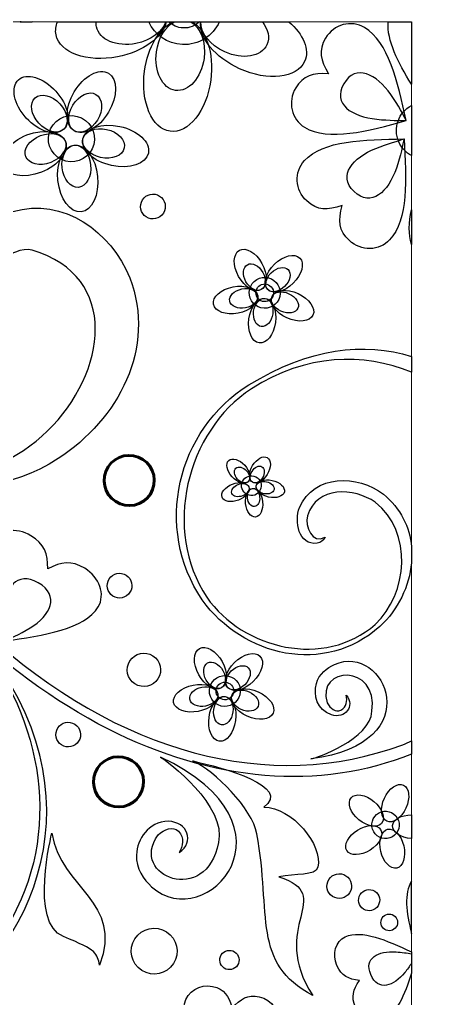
# Model space of a CAD drawing. Header units: millimetres. Extents: x -96 to 58, y -5 to 152.
# Drawn here: x 36.8 to 58.3, y 98.7 to 149.6 of the extents above; entities that cross this region are included whole.
import ezdxf

# ---------------------------------------------------------------- set-up
doc = ezdxf.new("R2010")
doc.units = ezdxf.units.MM
doc.header["$MEASUREMENT"] = 0
doc.layers.add('Capa 1', color=7, linetype='Continuous')

msp = doc.modelspace()

# ---------------------------------------------------------------- linework, layer by layer
at = {"layer": 'Capa 1', "color": 250, "lineweight": 9}
msp.add_open_spline([(-95.1806, 149.5), (-95.1806, 149.5), (57.2195, 149.5), (57.2195, 149.5), (57.2195, 149.5), (57.2195, 149.5), (57.2195, -2.9001), (57.2195, -2.9001), (57.2195, -2.9001), (57.2195, -2.9001), (-95.1806, -2.9001), (-95.1806, -2.9001), (-95.1806, -2.9001), (-95.1806, -2.9001), (-95.1806, 149.5), (-95.1806, 149.5)], degree=3, knots=[0, 0, 0, 0, 0.2, 0.2, 0.2, 0.2, 0.4, 0.4, 0.4, 0.4, 0.6, 0.6, 0.6, 0.6, 1, 1, 1, 1], dxfattribs=at)
at = {"layer": 'Capa 1'}
for points, knots in [([(17.6949, 149.5), (19.3867, 141.1492), (22.6629, 133.359), (25.9231, 128.0589), (25.9231, 128.0589), (35.0561, 113.2103), (47.6647, 107.5703), (57.2195, 111.4163), (57.2195, 111.4163), (57.2195, 111.4163), (57.2195, 112.1034), (57.2195, 112.1034), (57.2195, 112.1034), (57.0717, 112.0312), (56.9225, 111.9615), (56.772, 111.8945), (56.772, 111.8945), (42.8555, 106.7941), (25.4992, 120.1038), (18.2541, 149.447), (18.2541, 149.447), (18.2541, 149.447), (18.2304, 149.5), (18.2304, 149.5), (18.2304, 149.5), (18.2304, 149.5), (17.6949, 149.5), (17.6949, 149.5)], [0, 0, 0, 0, 0.125, 0.125, 0.125, 0.125, 0.25, 0.25, 0.25, 0.25, 0.375, 0.375, 0.375, 0.375, 0.5, 0.5, 0.5, 0.5, 0.625, 0.625, 0.625, 0.625, 0.75, 0.75, 0.75, 0.75, 1, 1, 1, 1]), ([(36.8483, 149.5), (36.9161, 149.4875), (36.9867, 149.4788), (37.0593, 149.4745), (37.0593, 149.4745), (37.2037, 149.466), (37.3422, 149.4756), (37.4688, 149.5), (37.4688, 149.5), (37.4688, 149.5), (36.8483, 149.5), (36.8483, 149.5)], [0, 0, 0, 0, 0.25, 0.25, 0.25, 0.25, 0.5, 0.5, 0.5, 0.5, 1, 1, 1, 1]), ([(38.7167, 148.8261), (38.899, 147.8844), (40.3337, 147.3698), (41.9198, 147.6773), (41.9198, 147.6773), (43.2605, 147.9373), (44.2812, 148.7011), (44.455, 149.5), (44.455, 149.5), (44.455, 149.5), (38.799, 149.5), (38.799, 149.5), (38.799, 149.5), (38.7047, 149.2783), (38.6733, 149.0502), (38.7167, 148.8261)], [0, 0, 0, 0, 0.2, 0.2, 0.2, 0.2, 0.4, 0.4, 0.4, 0.4, 0.6, 0.6, 0.6, 0.6, 1, 1, 1, 1]), ([(40.823, 149.2448), (40.9542, 148.567), (41.874, 148.1749), (42.8771, 148.3694), (42.8771, 148.3694), (43.6581, 148.521), (44.259, 148.983), (44.4252, 149.5), (44.4252, 149.5), (44.4252, 149.5), (40.812, 149.5), (40.812, 149.5), (40.812, 149.5), (40.8032, 149.4152), (40.8065, 149.3298), (40.823, 149.2448)], [0, 0, 0, 0, 0.2, 0.2, 0.2, 0.2, 0.4, 0.4, 0.4, 0.4, 0.6, 0.6, 0.6, 0.6, 1, 1, 1, 1]), ([(44.6572, 143.8031), (45.6081, 143.6747), (46.5539, 144.8691), (46.7703, 146.4705), (46.7703, 146.4705), (46.9601, 147.8752), (46.5249, 149.1269), (45.7736, 149.5), (45.7736, 149.5), (45.7736, 149.5), (44.8096, 149.5), (44.8096, 149.5), (44.8096, 149.5), (44.1019, 149.1751), (43.4945, 148.1779), (43.3264, 146.9356), (43.3264, 146.9356), (43.1102, 145.3344), (43.7059, 143.9315), (44.6572, 143.8031)], [0, 0, 0, 0, 0.1666667, 0.1666667, 0.1666667, 0.1666667, 0.3333333, 0.3333333, 0.3333333, 0.3333333, 0.5, 0.5, 0.5, 0.5, 0.6666667, 0.6666667, 0.6666667, 0.6666667, 1, 1, 1, 1]), ([(45.2916, 148.3156), (46.1394, 148.2777), (46.888, 148.7705), (47.2162, 149.5), (47.2162, 149.5), (47.2162, 149.5), (43.5465, 149.5), (43.5465, 149.5), (43.5465, 149.5), (43.8482, 148.83), (44.5072, 148.3503), (45.2916, 148.3156)], [0, 0, 0, 0, 0.25, 0.25, 0.25, 0.25, 0.5, 0.5, 0.5, 0.5, 1, 1, 1, 1]), ([(44.9339, 145.9329), (45.6186, 145.8405), (46.2843, 146.5864), (46.4205, 147.5989), (46.4205, 147.5989), (46.536, 148.4531), (46.2382, 149.2244), (45.7313, 149.5), (45.7313, 149.5), (45.7313, 149.5), (44.8847, 149.5), (44.8847, 149.5), (44.8847, 149.5), (44.4217, 149.2659), (44.0418, 148.6703), (43.9423, 147.9336), (43.9423, 147.9336), (43.8059, 146.9211), (44.2497, 146.0251), (44.9339, 145.9329)], [0, 0, 0, 0, 0.1666667, 0.1666667, 0.1666667, 0.1666667, 0.3333333, 0.3333333, 0.3333333, 0.3333333, 0.5, 0.5, 0.5, 0.5, 0.6666667, 0.6666667, 0.6666667, 0.6666667, 1, 1, 1, 1]), ([(45.3302, 149.1788), (45.6581, 149.1641), (45.96, 149.2886), (46.1787, 149.5), (46.1787, 149.5), (46.1787, 149.5), (44.5838, 149.5), (44.5838, 149.5), (44.5838, 149.5), (44.778, 149.3122), (45.039, 149.1917), (45.3302, 149.1788)], [0, 0, 0, 0, 0.25, 0.25, 0.25, 0.25, 0.5, 0.5, 0.5, 0.5, 1, 1, 1, 1]), ([(51.6569, 147.4305), (51.9356, 148.0455), (51.5861, 148.8466), (50.8418, 149.5), (50.8418, 149.5), (50.8418, 149.5), (46.2359, 149.5), (46.2359, 149.5), (46.2359, 149.5), (46.1614, 148.6673), (46.9889, 147.6402), (48.2739, 147.0573), (48.2739, 147.0573), (49.7456, 146.3897), (51.2601, 146.5569), (51.6569, 147.4305)], [0, 0, 0, 0, 0.2, 0.2, 0.2, 0.2, 0.4, 0.4, 0.4, 0.4, 0.6, 0.6, 0.6, 0.6, 1, 1, 1, 1]), ([(49.6968, 148.3084), (49.8622, 148.6729), (49.7556, 149.1126), (49.4557, 149.5), (49.4557, 149.5), (49.4557, 149.5), (46.2495, 149.5), (46.2495, 149.5), (46.2495, 149.5), (46.2316, 148.9308), (46.7231, 148.2842), (47.4952, 147.934), (47.4952, 147.934), (48.4257, 147.5121), (49.4113, 147.6797), (49.6968, 148.3084)], [0, 0, 0, 0, 0.2, 0.2, 0.2, 0.2, 0.4, 0.4, 0.4, 0.4, 0.6, 0.6, 0.6, 0.6, 1, 1, 1, 1]), ([(52.9038, 146.7933), (52.4766, 147.4918), (52.3603, 148.003), (52.7498, 148.652), (52.7498, 148.652), (53.1806, 149.3683), (54.0872, 149.6147), (54.7743, 149.2018), (54.7743, 149.2018), (56.0199, 148.4541), (56.4846, 146.4082), (56.95, 144.3625), (56.95, 144.3625), (54.9255, 143.8128), (52.9012, 143.2629), (51.656, 144.0108), (51.656, 144.0108), (50.9689, 144.4238), (50.7607, 145.34), (51.1906, 146.0565), (51.1906, 146.0565), (51.5805, 146.7054), (52.0867, 146.8428), (52.9038, 146.7933)], [0, 0, 0, 0, 0.1428571, 0.1428571, 0.1428571, 0.1428571, 0.2857143, 0.2857143, 0.2857143, 0.2857143, 0.4285714, 0.4285714, 0.4285714, 0.4285714, 0.5714286, 0.5714286, 0.5714286, 0.5714286, 0.7142857, 0.7142857, 0.7142857, 0.7142857, 1, 1, 1, 1]), ([(55.9993, 149.5), (55.9463, 148.5171), (56.5005, 147.4008), (57.2195, 146.2482), (57.2195, 146.2482), (57.2195, 146.2482), (57.2195, 149.5), (57.2195, 149.5), (57.2195, 149.5), (57.2195, 149.5), (55.9993, 149.5), (55.9993, 149.5)], [0, 0, 0, 0, 0.25, 0.25, 0.25, 0.25, 0.5, 0.5, 0.5, 0.5, 1, 1, 1, 1]), ([(53.6935, 146.2685), (54.3047, 147.344), (55.4108, 146.7748), (56.1464, 145.7196), (56.1464, 145.7196), (56.532, 145.1672), (56.8261, 144.6013), (56.95, 144.3625), (56.95, 144.3625), (56.6782, 144.369), (56.0603, 144.3625), (55.4077, 144.4305), (55.4077, 144.4305), (54.1171, 144.5645), (53.0949, 145.2165), (53.6935, 146.2685)], [0, 0, 0, 0, 0.2, 0.2, 0.2, 0.2, 0.4, 0.4, 0.4, 0.4, 0.6, 0.6, 0.6, 0.6, 1, 1, 1, 1]), ([(36.7595, 146.4828), (36.3362, 146.0972), (36.5198, 145.2064), (37.1695, 144.4941), (37.1695, 144.4941), (37.8195, 143.7817), (38.6889, 143.5165), (39.1122, 143.9021), (39.1122, 143.9021), (39.5353, 144.2879), (39.3511, 145.1784), (38.7018, 145.8909), (38.7018, 145.8909), (38.0522, 146.6038), (37.182, 146.8684), (36.7595, 146.4828)], [0, 0, 0, 0, 0.2, 0.2, 0.2, 0.2, 0.4, 0.4, 0.4, 0.4, 0.6, 0.6, 0.6, 0.6, 1, 1, 1, 1]), ([(41.451, 146.8237), (40.9602, 147.118), (40.1603, 146.6856), (39.6643, 145.8586), (39.6643, 145.8586), (39.1687, 145.0318), (39.1651, 144.1223), (39.6559, 143.828), (39.6559, 143.828), (40.1475, 143.5338), (40.947, 143.9659), (41.4427, 144.7929), (41.4427, 144.7929), (41.9385, 145.62), (41.9421, 146.5293), (41.451, 146.8237)], [0, 0, 0, 0, 0.2, 0.2, 0.2, 0.2, 0.4, 0.4, 0.4, 0.4, 0.6, 0.6, 0.6, 0.6, 1, 1, 1, 1]), ([(37.6271, 145.54), (37.3231, 145.2626), (37.4087, 144.6719), (37.8197, 144.2215), (37.8197, 144.2215), (38.2302, 143.7711), (38.8103, 143.6309), (39.1151, 143.9083), (39.1151, 143.9083), (39.419, 144.1863), (39.3331, 144.7765), (38.9225, 145.227), (38.9225, 145.227), (38.5116, 145.6775), (37.9319, 145.8176), (37.6271, 145.54)], [0, 0, 0, 0, 0.2, 0.2, 0.2, 0.2, 0.4, 0.4, 0.4, 0.4, 0.6, 0.6, 0.6, 0.6, 1, 1, 1, 1]), ([(40.7977, 145.7214), (40.4442, 145.9331), (39.9039, 145.6806), (39.5899, 145.1578), (39.5899, 145.1578), (39.2771, 144.6349), (39.3094, 144.0391), (39.6623, 143.8273), (39.6623, 143.8273), (40.0163, 143.6156), (40.5566, 143.8677), (40.8703, 144.3908), (40.8703, 144.3908), (41.1837, 144.9137), (41.1511, 145.5095), (40.7977, 145.7214)], [0, 0, 0, 0, 0.2, 0.2, 0.2, 0.2, 0.4, 0.4, 0.4, 0.4, 0.6, 0.6, 0.6, 0.6, 1, 1, 1, 1]), ([(57.2195, 145.151), (56.5462, 144.7931), (56.2492, 143.9716), (56.5562, 143.2588), (56.5562, 143.2588), (56.6945, 142.9378), (56.9331, 142.6908), (57.2195, 142.5383), (57.2195, 142.5383), (57.2195, 142.5383), (57.2195, 145.151), (57.2195, 145.151)], [0, 0, 0, 0, 0.25, 0.25, 0.25, 0.25, 0.5, 0.5, 0.5, 0.5, 1, 1, 1, 1]), ([(40.041, 144.4992), (39.4445, 144.7875), (38.7264, 144.5375), (38.4379, 143.9409), (38.4379, 143.9409), (38.1494, 143.3443), (38.3996, 142.6264), (38.9963, 142.3382), (38.9963, 142.3382), (39.5927, 142.0499), (40.3105, 142.2996), (40.5993, 142.8963), (40.5993, 142.8963), (40.8876, 143.4931), (40.6373, 144.2106), (40.041, 144.4992)], [0, 0, 0, 0, 0.2, 0.2, 0.2, 0.2, 0.4, 0.4, 0.4, 0.4, 0.6, 0.6, 0.6, 0.6, 1, 1, 1, 1]), ([(43.5255, 142.671), (43.647, 143.2304), (42.9819, 143.8502), (42.0397, 144.0549), (42.0397, 144.0549), (41.0976, 144.2601), (40.2347, 143.9725), (40.113, 143.413), (40.113, 143.413), (39.9916, 142.854), (40.6568, 142.2339), (41.5989, 142.0289), (41.5989, 142.0289), (42.5409, 141.8243), (43.404, 142.1115), (43.5255, 142.671)], [0, 0, 0, 0, 0.2, 0.2, 0.2, 0.2, 0.4, 0.4, 0.4, 0.4, 0.6, 0.6, 0.6, 0.6, 1, 1, 1, 1]), ([(35.9503, 142.0154), (36.1564, 141.4816), (37.0533, 141.3304), (37.9528, 141.678), (37.9528, 141.678), (38.8521, 142.0261), (39.4138, 142.7409), (39.2075, 143.2747), (39.2075, 143.2747), (39.0009, 143.8088), (38.1042, 143.9598), (37.2047, 143.612), (37.2047, 143.612), (36.3057, 143.2643), (35.7439, 142.5492), (35.9503, 142.0154)], [0, 0, 0, 0, 0.2, 0.2, 0.2, 0.2, 0.4, 0.4, 0.4, 0.4, 0.6, 0.6, 0.6, 0.6, 1, 1, 1, 1]), ([(37.1435, 142.4833), (37.2922, 142.0989), (37.8735, 141.9656), (38.4422, 142.1854), (38.4422, 142.1854), (39.0104, 142.4055), (39.3511, 142.8954), (39.2029, 143.2796), (39.2029, 143.2796), (39.054, 143.664), (38.4723, 143.7971), (37.9039, 143.5773), (37.9039, 143.5773), (37.3355, 143.3576), (36.9946, 142.8672), (37.1435, 142.4833)], [0, 0, 0, 0, 0.2, 0.2, 0.2, 0.2, 0.4, 0.4, 0.4, 0.4, 0.6, 0.6, 0.6, 0.6, 1, 1, 1, 1]), ([(42.2721, 142.9373), (42.3596, 143.3399), (41.9478, 143.7714), (41.352, 143.9008), (41.352, 143.9008), (40.7562, 144.0307), (40.202, 143.8091), (40.1141, 143.4065), (40.1141, 143.4065), (40.0269, 143.004), (40.439, 142.5722), (41.0348, 142.4428), (41.0348, 142.4428), (41.6301, 142.3134), (42.1845, 142.5347), (42.2721, 142.9373)], [0, 0, 0, 0, 0.2, 0.2, 0.2, 0.2, 0.4, 0.4, 0.4, 0.4, 0.6, 0.6, 0.6, 0.6, 1, 1, 1, 1]), ([(40.026, 139.6131), (40.5954, 139.6714), (40.9773, 140.4966), (40.8789, 141.4555), (40.8789, 141.4555), (40.7809, 142.4148), (40.239, 143.1452), (39.6697, 143.0867), (39.6697, 143.0867), (39.1002, 143.0284), (38.7181, 142.203), (38.8163, 141.2441), (38.8163, 141.2441), (38.9151, 140.285), (39.4565, 139.5544), (40.026, 139.6131)], [0, 0, 0, 0, 0.2, 0.2, 0.2, 0.2, 0.4, 0.4, 0.4, 0.4, 0.6, 0.6, 0.6, 0.6, 1, 1, 1, 1]), ([(39.8889, 140.8869), (40.2992, 140.9293), (40.5807, 141.4549), (40.5185, 142.0612), (40.5185, 142.0612), (40.4565, 142.6678), (40.0736, 143.1254), (39.6637, 143.0833), (39.6637, 143.0833), (39.2539, 143.0413), (38.9719, 142.5154), (39.0343, 141.909), (39.0343, 141.909), (39.0966, 141.3026), (39.4791, 140.8449), (39.8889, 140.8869)], [0, 0, 0, 0, 0.2, 0.2, 0.2, 0.2, 0.4, 0.4, 0.4, 0.4, 0.6, 0.6, 0.6, 0.6, 1, 1, 1, 1]), ([(53.6167, 139.9506), (53.3998, 139.1606), (53.4298, 138.637), (53.9841, 138.1219), (53.9841, 138.1219), (54.5971, 137.5533), (55.5365, 137.5684), (56.0822, 138.1555), (56.0822, 138.1555), (57.0709, 139.2198), (56.95, 141.3141), (56.8293, 143.4086), (56.8293, 143.4086), (54.7315, 143.3749), (52.6342, 143.3412), (51.6457, 142.2773), (51.6457, 142.2773), (51.0996, 141.6899), (51.1536, 140.7515), (51.7661, 140.1829), (51.7661, 140.1829), (52.3208, 139.6675), (52.8454, 139.6758), (53.6167, 139.9506)], [0, 0, 0, 0, 0.1428571, 0.1428571, 0.1428571, 0.1428571, 0.2857143, 0.2857143, 0.2857143, 0.2857143, 0.4285714, 0.4285714, 0.4285714, 0.4285714, 0.5714286, 0.5714286, 0.5714286, 0.5714286, 0.7142857, 0.7142857, 0.7142857, 0.7142857, 1, 1, 1, 1]), ([(54.2293, 140.6739), (55.1155, 139.8101), (56.0199, 140.6641), (56.4334, 141.8818), (56.4334, 141.8818), (56.6505, 142.5196), (56.7763, 143.1449), (56.8293, 143.4086), (56.8293, 143.4086), (56.5701, 143.3268), (55.9743, 143.1617), (55.3662, 142.9152), (55.3662, 142.9152), (54.1634, 142.4283), (53.3628, 141.5182), (54.2293, 140.6739)], [0, 0, 0, 0, 0.2, 0.2, 0.2, 0.2, 0.4, 0.4, 0.4, 0.4, 0.6, 0.6, 0.6, 0.6, 1, 1, 1, 1]), ([(44.1096, 140.4342), (43.8104, 140.6257), (43.4123, 140.5386), (43.2206, 140.2394), (43.2206, 140.2394), (43.029, 139.9403), (43.1161, 139.5422), (43.4149, 139.3505), (43.4149, 139.3505), (43.7146, 139.1589), (44.1121, 139.2457), (44.3038, 139.5451), (44.3038, 139.5451), (44.4955, 139.8445), (44.4083, 140.2423), (44.1096, 140.4342)], [0, 0, 0, 0, 0.2, 0.2, 0.2, 0.2, 0.4, 0.4, 0.4, 0.4, 0.6, 0.6, 0.6, 0.6, 1, 1, 1, 1]), ([(35.9089, 135.5654), (34.3795, 136.3514), (36.4975, 137.8996), (37.4694, 137.6158), (37.4694, 137.6158), (46.7425, 134.9121), (34.424, 117.419), (25.2462, 131.164), (25.2462, 131.164), (27.7244, 126.3313), (33.8593, 123.5333), (38.8268, 126.7785), (38.8268, 126.7785), (41.9775, 128.8355), (43.932, 132.5225), (42.5589, 136.1846), (42.5589, 136.1846), (41.5837, 138.5755), (39.1085, 140.4101), (36.4608, 139.6264), (36.4608, 139.6264), (35.2128, 139.2142), (34.0631, 138.0933), (34.2806, 136.6792), (34.2806, 136.6792), (34.4261, 135.9305), (35.1355, 135.4414), (35.9089, 135.5654)], [0, 0, 0, 0, 0.125, 0.125, 0.125, 0.125, 0.25, 0.25, 0.25, 0.25, 0.375, 0.375, 0.375, 0.375, 0.5, 0.5, 0.5, 0.5, 0.625, 0.625, 0.625, 0.625, 0.75, 0.75, 0.75, 0.75, 1, 1, 1, 1]), ([(57.2195, 139.725), (57.0791, 139.0617), (57.0536, 138.448), (57.2195, 137.9167), (57.2195, 137.9167), (57.2195, 137.9167), (57.2195, 139.725), (57.2195, 139.725)], [0, 0, 0, 0, 0.3333333, 0.3333333, 0.3333333, 0.3333333, 1, 1, 1, 1]), ([(48.2602, 137.6158), (47.9249, 137.4293), (47.9079, 136.8195), (48.2224, 136.2544), (48.2224, 136.2544), (48.5367, 135.6894), (49.0639, 135.3827), (49.3993, 135.5692), (49.3993, 135.5692), (49.7351, 135.7563), (49.7518, 136.3657), (49.4373, 136.9306), (49.4373, 136.9306), (49.1228, 137.496), (48.5954, 137.8027), (48.2602, 137.6158)], [0, 0, 0, 0, 0.2, 0.2, 0.2, 0.2, 0.4, 0.4, 0.4, 0.4, 0.6, 0.6, 0.6, 0.6, 1, 1, 1, 1]), ([(51.4078, 137.2142), (51.1391, 137.4884), (50.547, 137.3441), (50.0845, 136.8919), (50.0845, 136.8919), (49.6227, 136.4395), (49.4651, 135.85), (49.7338, 135.5756), (49.7338, 135.5756), (50.0027, 135.3014), (50.5953, 135.4456), (51.0572, 135.8978), (51.0572, 135.8978), (51.5195, 136.3504), (51.6766, 136.9397), (51.4078, 137.2142)], [0, 0, 0, 0, 0.2, 0.2, 0.2, 0.2, 0.4, 0.4, 0.4, 0.4, 0.6, 0.6, 0.6, 0.6, 1, 1, 1, 1]), ([(48.6819, 136.8673), (48.4406, 136.7326), (48.4056, 136.3337), (48.6045, 135.9765), (48.6045, 135.9765), (48.8035, 135.6193), (49.1603, 135.4384), (49.4021, 135.573), (49.4021, 135.573), (49.6435, 135.7074), (49.678, 136.1059), (49.4791, 136.4631), (49.4791, 136.4631), (49.2807, 136.8205), (48.9233, 137.0013), (48.6819, 136.8673)], [0, 0, 0, 0, 0.2, 0.2, 0.2, 0.2, 0.4, 0.4, 0.4, 0.4, 0.6, 0.6, 0.6, 0.6, 1, 1, 1, 1]), ([(50.7965, 136.6099), (50.6032, 136.8076), (50.2092, 136.7357), (49.917, 136.4496), (49.917, 136.4496), (49.6251, 136.1638), (49.5446, 135.7715), (49.7378, 135.5739), (49.7378, 135.5739), (49.9314, 135.3766), (50.3251, 135.4485), (50.6173, 135.7341), (50.6173, 135.7341), (50.9096, 136.0206), (50.9897, 136.4123), (50.7965, 136.6099)], [0, 0, 0, 0, 0.2, 0.2, 0.2, 0.2, 0.4, 0.4, 0.4, 0.4, 0.6, 0.6, 0.6, 0.6, 1, 1, 1, 1]), ([(49.5445, 134.6008), (49.9883, 134.5809), (50.3646, 134.9248), (50.3841, 135.3687), (50.3841, 135.3687), (50.4044, 135.8128), (50.0601, 136.1889), (49.6162, 136.2088), (49.6162, 136.2088), (49.1723, 136.2285), (48.796, 135.8848), (48.7762, 135.4406), (48.7762, 135.4406), (48.7563, 134.9966), (49.1002, 134.6205), (49.5445, 134.6008)], [0, 0, 0, 0, 0.2, 0.2, 0.2, 0.2, 0.4, 0.4, 0.4, 0.4, 0.6, 0.6, 0.6, 0.6, 1, 1, 1, 1]), ([(46.9122, 134.8053), (46.9858, 134.4283), (47.5599, 134.2222), (48.1953, 134.3452), (48.1953, 134.3452), (48.8298, 134.4682), (49.2854, 134.8739), (49.2127, 135.2509), (49.2127, 135.2509), (49.1393, 135.6277), (48.565, 135.8335), (47.9302, 135.7105), (47.9302, 135.7105), (47.2952, 135.5876), (46.8398, 135.1818), (46.9122, 134.8053)], [0, 0, 0, 0, 0.2, 0.2, 0.2, 0.2, 0.4, 0.4, 0.4, 0.4, 0.6, 0.6, 0.6, 0.6, 1, 1, 1, 1]), ([(47.7558, 134.9728), (47.8085, 134.7014), (48.1764, 134.5443), (48.5782, 134.6221), (48.5782, 134.6221), (48.9794, 134.7002), (49.2622, 134.9833), (49.2098, 135.2545), (49.2098, 135.2545), (49.1569, 135.5257), (48.7891, 135.6828), (48.3875, 135.6047), (48.3875, 135.6047), (47.9862, 135.5271), (47.7032, 135.2437), (47.7558, 134.9728)], [0, 0, 0, 0, 0.2, 0.2, 0.2, 0.2, 0.4, 0.4, 0.4, 0.4, 0.6, 0.6, 0.6, 0.6, 1, 1, 1, 1]), ([(49.56, 134.9462), (49.8129, 134.9349), (50.0275, 135.1308), (50.0386, 135.3842), (50.0386, 135.3842), (50.0502, 135.6378), (49.8541, 135.8522), (49.6005, 135.8635), (49.6005, 135.8635), (49.3475, 135.8747), (49.1331, 135.6786), (49.1214, 135.4251), (49.1214, 135.4251), (49.1102, 135.1723), (49.3065, 134.9575), (49.56, 134.9462)], [0, 0, 0, 0, 0.2, 0.2, 0.2, 0.2, 0.4, 0.4, 0.4, 0.4, 0.6, 0.6, 0.6, 0.6, 1, 1, 1, 1]), ([(52.0915, 134.2465), (52.2508, 134.5962), (51.9012, 135.0963), (51.3125, 135.3635), (51.3125, 135.3635), (50.7236, 135.631), (50.1171, 135.564), (49.9588, 135.2141), (49.9588, 135.2141), (49.8001, 134.8647), (50.1488, 134.3642), (50.7381, 134.097), (50.7381, 134.097), (51.3266, 133.83), (51.9327, 133.8969), (52.0915, 134.2465)], [0, 0, 0, 0, 0.2, 0.2, 0.2, 0.2, 0.4, 0.4, 0.4, 0.4, 0.6, 0.6, 0.6, 0.6, 1, 1, 1, 1]), ([(51.3074, 134.5982), (51.4213, 134.8496), (51.212, 135.1905), (50.84, 135.3593), (50.84, 135.3593), (50.4674, 135.5286), (50.0727, 135.4613), (49.9588, 135.2097), (49.9588, 135.2097), (49.8446, 134.9583), (50.0538, 134.617), (50.4262, 134.4479), (50.4262, 134.4479), (50.7989, 134.2793), (51.1929, 134.3461), (51.3074, 134.5982)], [0, 0, 0, 0, 0.2, 0.2, 0.2, 0.2, 0.4, 0.4, 0.4, 0.4, 0.6, 0.6, 0.6, 0.6, 1, 1, 1, 1]), ([(49.2904, 132.7948), (49.671, 132.7434), (50.0498, 133.2213), (50.1362, 133.8624), (50.1362, 133.8624), (50.2229, 134.5031), (49.9843, 135.0646), (49.6039, 135.116), (49.6039, 135.116), (49.2235, 135.1673), (48.8446, 134.6892), (48.7582, 134.0482), (48.7582, 134.0482), (48.6716, 133.4077), (48.9099, 132.8463), (49.2904, 132.7948)], [0, 0, 0, 0, 0.2, 0.2, 0.2, 0.2, 0.4, 0.4, 0.4, 0.4, 0.6, 0.6, 0.6, 0.6, 1, 1, 1, 1]), ([(49.401, 133.6471), (49.6754, 133.6102), (49.9413, 133.9088), (49.9963, 134.3139), (49.9963, 134.3139), (50.0511, 134.719), (49.8732, 135.0776), (49.5996, 135.1146), (49.5996, 135.1146), (49.3255, 135.1516), (49.0587, 134.8529), (49.0043, 134.4479), (49.0043, 134.4479), (48.9501, 134.0425), (49.1274, 133.6839), (49.401, 133.6471)], [0, 0, 0, 0, 0.2, 0.2, 0.2, 0.2, 0.4, 0.4, 0.4, 0.4, 0.6, 0.6, 0.6, 0.6, 1, 1, 1, 1]), ([(57.2195, 132.0986), (54.7783, 132.8487), (51.8731, 132.5497), (48.7562, 130.6117), (48.7562, 130.6117), (45.0134, 128.2851), (43.788, 123.1824), (46.3233, 119.4379), (46.3233, 119.4379), (48.4561, 116.4707), (52.6874, 115.4897), (55.5742, 118.0449), (55.5742, 118.0449), (56.5169, 118.9282), (57.1083, 120.1422), (57.2195, 121.3645), (57.2195, 121.3645), (57.2195, 121.3645), (57.2195, 122.1951), (57.2195, 122.1951), (57.2195, 122.1951), (57.1234, 123.2179), (56.6627, 124.1942), (55.7591, 124.9288), (55.7591, 124.9288), (54.4319, 125.9443), (52.1433, 125.9971), (51.3866, 124.2311), (51.3866, 124.2311), (51.1214, 123.5496), (51.3265, 122.2323), (52.3167, 122.3863), (52.3167, 122.3863), (52.4997, 122.4238), (52.6451, 122.5234), (52.7298, 122.6919), (52.7298, 122.6919), (52.0335, 122.3087), (51.6725, 123.2684), (51.8062, 123.8055), (51.8062, 123.8055), (52.2519, 125.3548), (54.2526, 125.2889), (55.3233, 124.5087), (55.3233, 124.5087), (57.312, 122.9648), (57.0339, 119.7507), (55.3299, 118.1614), (55.3299, 118.1614), (52.6953, 115.8436), (48.4596, 116.861), (46.5627, 119.5695), (46.5627, 119.5695), (44.2535, 123.0729), (45.4872, 128.1709), (48.891, 130.4154), (48.891, 130.4154), (51.7525, 132.236), (54.7106, 132.3047), (57.2195, 131.2751), (57.2195, 131.2751), (57.2195, 131.2751), (57.2195, 132.0986), (57.2195, 132.0986)], [0, 0, 0, 0, 0.0588235, 0.0588235, 0.0588235, 0.0588235, 0.1176471, 0.1176471, 0.1176471, 0.1176471, 0.1764706, 0.1764706, 0.1764706, 0.1764706, 0.2352941, 0.2352941, 0.2352941, 0.2352941, 0.2941176, 0.2941176, 0.2941176, 0.2941176, 0.3529412, 0.3529412, 0.3529412, 0.3529412, 0.4117647, 0.4117647, 0.4117647, 0.4117647, 0.4705882, 0.4705882, 0.4705882, 0.4705882, 0.5294118, 0.5294118, 0.5294118, 0.5294118, 0.5882353, 0.5882353, 0.5882353, 0.5882353, 0.6470588, 0.6470588, 0.6470588, 0.6470588, 0.7058824, 0.7058824, 0.7058824, 0.7058824, 0.7647059, 0.7647059, 0.7647059, 0.7647059, 0.8235294, 0.8235294, 0.8235294, 0.8235294, 0.8823529, 0.8823529, 0.8823529, 0.8823529, 1, 1, 1, 1]), ([(47.7069, 126.6855), (47.5257, 126.5202), (47.6037, 126.1384), (47.8821, 125.8334), (47.8821, 125.8334), (48.1605, 125.5286), (48.533, 125.415), (48.7138, 125.5801), (48.7138, 125.5801), (48.895, 125.7453), (48.8163, 126.1265), (48.5379, 126.4316), (48.5379, 126.4316), (48.26, 126.7371), (47.8879, 126.8501), (47.7069, 126.6855)], [0, 0, 0, 0, 0.2, 0.2, 0.2, 0.2, 0.4, 0.4, 0.4, 0.4, 0.6, 0.6, 0.6, 0.6, 1, 1, 1, 1]), ([(49.7152, 126.8309), (49.5049, 126.9571), (49.1623, 126.7717), (48.9502, 126.418), (48.9502, 126.418), (48.7379, 126.064), (48.7365, 125.6743), (48.9465, 125.5483), (48.9465, 125.5483), (49.1569, 125.4226), (49.4995, 125.6075), (49.7115, 125.9616), (49.7115, 125.9616), (49.9239, 126.3158), (49.9256, 126.705), (49.7152, 126.8309)], [0, 0, 0, 0, 0.2, 0.2, 0.2, 0.2, 0.4, 0.4, 0.4, 0.4, 0.6, 0.6, 0.6, 0.6, 1, 1, 1, 1]), ([(48.0783, 126.2817), (47.9478, 126.1628), (47.9846, 125.9096), (48.1603, 125.7169), (48.1603, 125.7169), (48.3364, 125.524), (48.5845, 125.4638), (48.7147, 125.5829), (48.7147, 125.5829), (48.8453, 125.7018), (48.8083, 125.9545), (48.6329, 126.1475), (48.6329, 126.1475), (48.4567, 126.3402), (48.2084, 126.4003), (48.0783, 126.2817)], [0, 0, 0, 0, 0.2, 0.2, 0.2, 0.2, 0.4, 0.4, 0.4, 0.4, 0.6, 0.6, 0.6, 0.6, 1, 1, 1, 1]), ([(49.4354, 126.359), (49.2843, 126.4497), (49.0524, 126.3418), (48.9184, 126.1179), (48.9184, 126.1179), (48.7847, 125.8939), (48.7979, 125.6388), (48.9497, 125.5481), (48.9497, 125.5481), (49.1009, 125.4575), (49.3323, 125.5655), (49.4665, 125.7892), (49.4665, 125.7892), (49.6005, 126.0134), (49.587, 126.2682), (49.4354, 126.359)], [0, 0, 0, 0, 0.2, 0.2, 0.2, 0.2, 0.4, 0.4, 0.4, 0.4, 0.6, 0.6, 0.6, 0.6, 1, 1, 1, 1]), ([(49.1112, 125.836), (48.8561, 125.9594), (48.5484, 125.8522), (48.4251, 125.5969), (48.4251, 125.5969), (48.3019, 125.3413), (48.4088, 125.034), (48.6643, 124.9106), (48.6643, 124.9106), (48.9193, 124.787), (49.2267, 124.8942), (49.3503, 125.1494), (49.3503, 125.1494), (49.474, 125.4054), (49.367, 125.7125), (49.1112, 125.836)], [0, 0, 0, 0, 0.2, 0.2, 0.2, 0.2, 0.4, 0.4, 0.4, 0.4, 0.6, 0.6, 0.6, 0.6, 1, 1, 1, 1]), ([(47.3602, 124.7727), (47.4487, 124.5437), (47.8324, 124.4789), (48.2176, 124.6278), (48.2176, 124.6278), (48.6026, 124.7771), (48.8432, 125.0831), (48.7545, 125.3115), (48.7545, 125.3115), (48.6665, 125.5405), (48.2825, 125.605), (47.8973, 125.4562), (47.8973, 125.4562), (47.5123, 125.3071), (47.272, 125.001), (47.3602, 124.7727)], [0, 0, 0, 0, 0.2, 0.2, 0.2, 0.2, 0.4, 0.4, 0.4, 0.4, 0.6, 0.6, 0.6, 0.6, 1, 1, 1, 1]), ([(47.8711, 124.9728), (47.9347, 124.8085), (48.1835, 124.7511), (48.4268, 124.8451), (48.4268, 124.8451), (48.6704, 124.9394), (48.8163, 125.1491), (48.7522, 125.3137), (48.7522, 125.3137), (48.6889, 125.4782), (48.4396, 125.5352), (48.1966, 125.4409), (48.1966, 125.4409), (47.9532, 125.3472), (47.8071, 125.1373), (47.8711, 124.9728)], [0, 0, 0, 0, 0.2, 0.2, 0.2, 0.2, 0.4, 0.4, 0.4, 0.4, 0.6, 0.6, 0.6, 0.6, 1, 1, 1, 1]), ([(49.1049, 123.7442), (49.3486, 123.7686), (49.5124, 124.122), (49.4702, 124.5327), (49.4702, 124.5327), (49.4282, 124.9434), (49.1964, 125.256), (48.9523, 125.2311), (48.9523, 125.2311), (48.7088, 125.2061), (48.5452, 124.8529), (48.587, 124.442), (48.587, 124.442), (48.6292, 124.0316), (48.8616, 123.7188), (49.1049, 123.7442)], [0, 0, 0, 0, 0.2, 0.2, 0.2, 0.2, 0.4, 0.4, 0.4, 0.4, 0.6, 0.6, 0.6, 0.6, 1, 1, 1, 1]), ([(49.0464, 124.2893), (49.2222, 124.3074), (49.3426, 124.5321), (49.3159, 124.7922), (49.3159, 124.7922), (49.2895, 125.0519), (49.1254, 125.2477), (48.95, 125.2295), (48.95, 125.2295), (48.7745, 125.2119), (48.6537, 124.9865), (48.6806, 124.7267), (48.6806, 124.7267), (48.7074, 124.4673), (48.871, 124.2712), (49.0464, 124.2893)], [0, 0, 0, 0, 0.2, 0.2, 0.2, 0.2, 0.4, 0.4, 0.4, 0.4, 0.6, 0.6, 0.6, 0.6, 1, 1, 1, 1]), ([(50.6032, 125.0531), (50.6553, 125.2926), (50.3706, 125.5578), (49.9671, 125.6456), (49.9671, 125.6456), (49.5635, 125.7336), (49.1943, 125.6104), (49.142, 125.3709), (49.142, 125.3709), (49.0908, 125.1315), (49.3752, 124.8661), (49.7788, 124.7783), (49.7788, 124.7783), (50.1818, 124.6906), (50.5512, 124.8135), (50.6032, 125.0531)], [0, 0, 0, 0, 0.2, 0.2, 0.2, 0.2, 0.4, 0.4, 0.4, 0.4, 0.6, 0.6, 0.6, 0.6, 1, 1, 1, 1]), ([(50.0669, 125.167), (50.1044, 125.3395), (49.9279, 125.5242), (49.6729, 125.5797), (49.6729, 125.5797), (49.4178, 125.6353), (49.1806, 125.5404), (49.1428, 125.368), (49.1428, 125.368), (49.1057, 125.1958), (49.282, 125.011), (49.5369, 124.9555), (49.5369, 124.9555), (49.7922, 124.9001), (50.0292, 124.9949), (50.0669, 125.167)], [0, 0, 0, 0, 0.2, 0.2, 0.2, 0.2, 0.4, 0.4, 0.4, 0.4, 0.6, 0.6, 0.6, 0.6, 1, 1, 1, 1]), ([(38.2885, 121.051), (38.9886, 121.4193), (39.5137, 121.4976), (40.2138, 121.0749), (40.2138, 121.0749), (40.986, 120.6079), (41.2996, 119.7095), (40.9129, 119.0698), (40.9129, 119.0698), (40.2122, 117.9106), (38.1117, 117.5968), (36.0121, 117.2828), (36.0121, 117.2828), (35.3127, 119.2879), (34.6137, 121.293), (35.314, 122.4524), (35.314, 122.4524), (35.7008, 123.0928), (36.6414, 123.2331), (37.4139, 122.7663), (37.4139, 122.7663), (38.1138, 122.3435), (38.2888, 121.8422), (38.2885, 121.051)], [0, 0, 0, 0, 0.1428571, 0.1428571, 0.1428571, 0.1428571, 0.2857143, 0.2857143, 0.2857143, 0.2857143, 0.4285714, 0.4285714, 0.4285714, 0.4285714, 0.5714286, 0.5714286, 0.5714286, 0.5714286, 0.7142857, 0.7142857, 0.7142857, 0.7142857, 1, 1, 1, 1]), ([(37.7917, 120.3198), (38.9491, 119.6525), (38.4262, 118.6156), (37.3738, 117.9726), (37.3738, 117.9726), (36.823, 117.6355), (36.2525, 117.387), (36.0121, 117.2828), (36.0121, 117.2828), (36.0016, 117.547), (35.956, 118.1474), (35.9857, 118.7773), (35.9857, 118.7773), (36.0446, 120.0229), (36.6586, 120.9721), (37.7917, 120.3198)], [0, 0, 0, 0, 0.2, 0.2, 0.2, 0.2, 0.4, 0.4, 0.4, 0.4, 0.6, 0.6, 0.6, 0.6, 1, 1, 1, 1]), ([(42.3718, 120.7167), (42.0727, 120.9086), (41.6748, 120.8211), (41.4831, 120.522), (41.4831, 120.522), (41.2914, 120.223), (41.3783, 119.8248), (41.6771, 119.6331), (41.6771, 119.6331), (41.9763, 119.4413), (42.3742, 119.5286), (42.566, 119.8277), (42.566, 119.8277), (42.7578, 120.1269), (42.6705, 120.5248), (42.3718, 120.7167)], [0, 0, 0, 0, 0.2, 0.2, 0.2, 0.2, 0.4, 0.4, 0.4, 0.4, 0.6, 0.6, 0.6, 0.6, 1, 1, 1, 1]), ([(24.5028, 108.0806), (24.0783, 108.9291), (23.0728, 108.2304), (22.8395, 107.6122), (22.8395, 107.6122), (22.227, 105.7874), (24.2379, 104.495), (25.8186, 104.5353), (25.8186, 104.5353), (28.8215, 104.7034), (30.6682, 107.9336), (30.0706, 110.6505), (30.0706, 110.6505), (29.055, 114.7163), (24.2159, 116.5753), (20.5136, 115.2004), (20.5136, 115.2004), (15.8693, 113.3239), (13.8123, 107.5022), (15.6346, 102.9878), (15.6346, 102.9878), (19.7309, 92.8753), (33.2234, 95.1014), (36.9005, 103.8639), (36.9005, 103.8639), (39.0725, 108.834), (37.4488, 114.703), (33.493, 118.7195), (33.493, 118.7195), (48.8105, 103.1006), (22.7743, 84.9388), (15.0272, 102.8722), (15.0272, 102.8722), (12.9403, 107.7041), (15.3821, 113.6629), (20.4138, 115.6243), (20.4138, 115.6243), (24.5228, 117.0932), (29.346, 115.1872), (30.4507, 110.7174), (30.4507, 110.7174), (31.1292, 107.5926), (29.3608, 104.0939), (25.9623, 103.8266), (25.9623, 103.8266), (23.9691, 103.729), (21.6842, 105.2299), (22.1393, 107.4786), (22.1393, 107.4786), (22.3409, 108.3284), (23.4352, 109.483), (24.3043, 108.6608), (24.3043, 108.6608), (24.458, 108.5001), (24.5327, 108.303), (24.5028, 108.0806)], [0, 0, 0, 0, 0.0666667, 0.0666667, 0.0666667, 0.0666667, 0.1333333, 0.1333333, 0.1333333, 0.1333333, 0.2, 0.2, 0.2, 0.2, 0.2666667, 0.2666667, 0.2666667, 0.2666667, 0.3333333, 0.3333333, 0.3333333, 0.3333333, 0.4, 0.4, 0.4, 0.4, 0.4666667, 0.4666667, 0.4666667, 0.4666667, 0.5333333, 0.5333333, 0.5333333, 0.5333333, 0.6, 0.6, 0.6, 0.6, 0.6666667, 0.6666667, 0.6666667, 0.6666667, 0.7333333, 0.7333333, 0.7333333, 0.7333333, 0.8, 0.8, 0.8, 0.8, 0.8666667, 0.8666667, 0.8666667, 0.8666667, 1, 1, 1, 1]), ([(46.185, 116.9057), (45.85, 116.7188), (45.8324, 116.1091), (46.1469, 115.5439), (46.1469, 115.5439), (46.4614, 114.9793), (46.9887, 114.6721), (47.3244, 114.859), (47.3244, 114.859), (47.6595, 115.0457), (47.6766, 115.6552), (47.3622, 116.2205), (47.3622, 116.2205), (47.0474, 116.7854), (46.5207, 117.0922), (46.185, 116.9057)], [0, 0, 0, 0, 0.2, 0.2, 0.2, 0.2, 0.4, 0.4, 0.4, 0.4, 0.6, 0.6, 0.6, 0.6, 1, 1, 1, 1]), ([(53.8275, 114.4818), (53.8638, 114.1948), (53.8809, 113.8596), (53.5417, 113.6956), (53.5417, 113.6956), (53.2736, 113.5656), (52.9967, 113.7935), (52.8285, 114.0713), (52.8285, 114.0713), (52.2268, 115.9829), (55.5028, 116.1417), (55.1593, 113.6392), (55.1593, 113.6392), (55.0681, 112.1855), (52.2658, 111.2065), (51.9831, 111.1602), (51.9831, 111.1602), (58.2573, 111.9666), (55.8078, 117.2336), (53.2117, 116.0774), (53.2117, 116.0774), (52.8358, 115.9099), (52.4075, 115.5808), (52.2678, 115.081), (52.2678, 115.081), (52.0999, 114.478), (52.3038, 113.7148), (53.0495, 113.4477), (53.0495, 113.4477), (53.7625, 113.2392), (54.2898, 113.8877), (53.8275, 114.4818)], [0, 0, 0, 0, 0.1111111, 0.1111111, 0.1111111, 0.1111111, 0.2222222, 0.2222222, 0.2222222, 0.2222222, 0.3333333, 0.3333333, 0.3333333, 0.3333333, 0.4444444, 0.4444444, 0.4444444, 0.4444444, 0.5555556, 0.5555556, 0.5555556, 0.5555556, 0.6666667, 0.6666667, 0.6666667, 0.6666667, 0.7777778, 0.7777778, 0.7777778, 0.7777778, 1, 1, 1, 1]), ([(43.7618, 116.5283), (43.358, 116.7866), (42.8213, 116.6689), (42.5626, 116.2656), (42.5626, 116.2656), (42.3042, 115.8619), (42.4215, 115.3252), (42.8247, 115.0665), (42.8247, 115.0665), (43.2283, 114.8078), (43.7655, 114.9253), (44.0242, 115.329), (44.0242, 115.329), (44.2827, 115.7323), (44.165, 116.2694), (43.7618, 116.5283)], [0, 0, 0, 0, 0.2, 0.2, 0.2, 0.2, 0.4, 0.4, 0.4, 0.4, 0.6, 0.6, 0.6, 0.6, 1, 1, 1, 1]), ([(49.3328, 116.5036), (49.0643, 116.7785), (48.4714, 116.6334), (48.0092, 116.1812), (48.0092, 116.1812), (47.5471, 115.7289), (47.3902, 115.1398), (47.6589, 114.865), (47.6589, 114.865), (47.9271, 114.5909), (48.5201, 114.735), (48.982, 115.1876), (48.982, 115.1876), (49.4443, 115.6399), (49.601, 116.229), (49.3328, 116.5036)], [0, 0, 0, 0, 0.2, 0.2, 0.2, 0.2, 0.4, 0.4, 0.4, 0.4, 0.6, 0.6, 0.6, 0.6, 1, 1, 1, 1]), ([(46.6065, 116.1566), (46.365, 116.0222), (46.3304, 115.6234), (46.5299, 115.2662), (46.5299, 115.2662), (46.7287, 114.9088), (47.0857, 114.7282), (47.327, 114.8624), (47.327, 114.8624), (47.5682, 114.9971), (47.6031, 115.3956), (47.4036, 115.7531), (47.4036, 115.7531), (47.2054, 116.1101), (46.8481, 116.2908), (46.6065, 116.1566)], [0, 0, 0, 0, 0.2, 0.2, 0.2, 0.2, 0.4, 0.4, 0.4, 0.4, 0.6, 0.6, 0.6, 0.6, 1, 1, 1, 1]), ([(48.7214, 115.8998), (48.5285, 116.0969), (48.1342, 116.0249), (47.8418, 115.7391), (47.8418, 115.7391), (47.5497, 115.4533), (47.4697, 115.0611), (47.6629, 114.8635), (47.6629, 114.8635), (47.8562, 114.6659), (48.2499, 114.7379), (48.5421, 115.0238), (48.5421, 115.0238), (48.8344, 115.3098), (48.9148, 115.7018), (48.7214, 115.8998)], [0, 0, 0, 0, 0.2, 0.2, 0.2, 0.2, 0.4, 0.4, 0.4, 0.4, 0.6, 0.6, 0.6, 0.6, 1, 1, 1, 1]), ([(44.8376, 114.0946), (44.9107, 113.7178), (45.4844, 113.5119), (46.1197, 113.6349), (46.1197, 113.6349), (46.7549, 113.7581), (47.2099, 114.1632), (47.1372, 114.5404), (47.1372, 114.5404), (47.0642, 114.9175), (46.4898, 115.1231), (45.855, 115.0001), (45.855, 115.0001), (45.2203, 114.8771), (44.7649, 114.4718), (44.8376, 114.0946)], [0, 0, 0, 0, 0.2, 0.2, 0.2, 0.2, 0.4, 0.4, 0.4, 0.4, 0.6, 0.6, 0.6, 0.6, 1, 1, 1, 1]), ([(47.4692, 113.89), (47.9131, 113.8706), (48.2894, 114.2144), (48.3094, 114.6584), (48.3094, 114.6584), (48.329, 115.1025), (47.9849, 115.4786), (47.541, 115.4983), (47.541, 115.4983), (47.0972, 115.5186), (46.7208, 115.1744), (46.7007, 114.7302), (46.7007, 114.7302), (46.6816, 114.2861), (47.0252, 113.91), (47.4692, 113.89)], [0, 0, 0, 0, 0.2, 0.2, 0.2, 0.2, 0.4, 0.4, 0.4, 0.4, 0.6, 0.6, 0.6, 0.6, 1, 1, 1, 1]), ([(47.4843, 114.2357), (47.7379, 114.2244), (47.9525, 114.4205), (47.9637, 114.6735), (47.9637, 114.6735), (47.9749, 114.9273), (47.7788, 115.1417), (47.5258, 115.1529), (47.5258, 115.1529), (47.2721, 115.1644), (47.0576, 114.968), (47.0464, 114.715), (47.0464, 114.715), (47.0351, 114.4615), (47.2316, 114.2468), (47.4843, 114.2357)], [0, 0, 0, 0, 0.2, 0.2, 0.2, 0.2, 0.4, 0.4, 0.4, 0.4, 0.6, 0.6, 0.6, 0.6, 1, 1, 1, 1]), ([(45.681, 114.2623), (45.7332, 113.991), (46.1017, 113.8341), (46.5027, 113.9119), (46.5027, 113.9119), (46.9041, 113.9898), (47.1867, 114.2728), (47.1346, 114.5439), (47.1346, 114.5439), (47.0821, 114.8153), (46.7136, 114.9723), (46.3126, 114.8944), (46.3126, 114.8944), (45.9108, 114.8167), (45.6278, 114.5336), (45.681, 114.2623)], [0, 0, 0, 0, 0.2, 0.2, 0.2, 0.2, 0.4, 0.4, 0.4, 0.4, 0.6, 0.6, 0.6, 0.6, 1, 1, 1, 1]), ([(50.0165, 113.5362), (50.1752, 113.8857), (49.826, 114.3862), (49.237, 114.6529), (49.237, 114.6529), (48.6483, 114.9203), (48.0421, 114.8536), (47.8833, 114.5038), (47.8833, 114.5038), (47.7248, 114.1541), (48.0739, 113.6538), (48.6626, 113.3868), (48.6626, 113.3868), (49.2518, 113.1195), (49.858, 113.1862), (50.0165, 113.5362)], [0, 0, 0, 0, 0.2, 0.2, 0.2, 0.2, 0.4, 0.4, 0.4, 0.4, 0.6, 0.6, 0.6, 0.6, 1, 1, 1, 1]), ([(49.2322, 113.8874), (49.3461, 114.1393), (49.1371, 114.48), (48.7644, 114.6492), (48.7644, 114.6492), (48.392, 114.8181), (47.9975, 114.7508), (47.8833, 114.4993), (47.8833, 114.4993), (47.7695, 114.2478), (47.9789, 113.9065), (48.3509, 113.7377), (48.3509, 113.7377), (48.7234, 113.569), (49.1177, 113.6355), (49.2322, 113.8874)], [0, 0, 0, 0, 0.2, 0.2, 0.2, 0.2, 0.4, 0.4, 0.4, 0.4, 0.6, 0.6, 0.6, 0.6, 1, 1, 1, 1]), ([(47.2153, 112.0844), (47.5954, 112.0329), (47.9743, 112.511), (48.061, 113.1518), (48.061, 113.1518), (48.1476, 113.7926), (47.9094, 114.3541), (47.5287, 114.4053), (47.5287, 114.4053), (47.1485, 114.4568), (46.7691, 113.9786), (46.6826, 113.3381), (46.6826, 113.3381), (46.5963, 112.6972), (46.8344, 112.1358), (47.2153, 112.0844)], [0, 0, 0, 0, 0.2, 0.2, 0.2, 0.2, 0.4, 0.4, 0.4, 0.4, 0.6, 0.6, 0.6, 0.6, 1, 1, 1, 1]), ([(47.3265, 112.9367), (47.6, 112.8998), (47.8664, 113.1982), (47.9208, 113.6035), (47.9208, 113.6035), (47.9758, 114.0089), (47.798, 114.3673), (47.5244, 114.4042), (47.5244, 114.4042), (47.2505, 114.4417), (46.984, 114.1423), (46.9294, 113.7373), (46.9294, 113.7373), (46.8744, 113.3322), (47.0524, 112.9735), (47.3265, 112.9367)], [0, 0, 0, 0, 0.2, 0.2, 0.2, 0.2, 0.4, 0.4, 0.4, 0.4, 0.6, 0.6, 0.6, 0.6, 1, 1, 1, 1]), ([(39.6987, 112.9699), (39.3997, 113.1614), (39.0017, 113.074), (38.8097, 112.7752), (38.8097, 112.7752), (38.618, 112.476), (38.7055, 112.078), (39.0049, 111.8863), (39.0049, 111.8863), (39.3033, 111.6947), (39.7018, 111.7818), (39.8935, 112.0806), (39.8935, 112.0806), (40.0853, 112.3799), (39.998, 112.7778), (39.6987, 112.9699)], [0, 0, 0, 0, 0.2, 0.2, 0.2, 0.2, 0.4, 0.4, 0.4, 0.4, 0.6, 0.6, 0.6, 0.6, 1, 1, 1, 1]), ([(45.1296, 106.2867), (45.2934, 106.6361), (45.4523, 107.0547), (45.0892, 107.4016), (45.0892, 107.4016), (44.8021, 107.677), (44.3567, 107.5009), (44.0291, 107.2169), (44.0291, 107.2169), (42.4808, 105.0359), (46.5771, 103.4909), (47.1669, 106.8102), (47.1669, 106.8102), (47.6467, 108.6943), (44.4895, 111.0866), (44.149, 111.2612), (44.149, 111.2612), (51.7882, 107.6648), (46.5172, 101.9784), (43.693, 104.5118), (43.693, 104.5118), (43.2845, 104.879), (42.8754, 105.4729), (42.9032, 106.1646), (42.9032, 106.1646), (42.9373, 106.9997), (43.5093, 107.8852), (44.5648, 107.9184), (44.5648, 107.9184), (45.5563, 107.8913), (45.9603, 106.8509), (45.1296, 106.2867)], [0, 0, 0, 0, 0.1111111, 0.1111111, 0.1111111, 0.1111111, 0.2222222, 0.2222222, 0.2222222, 0.2222222, 0.3333333, 0.3333333, 0.3333333, 0.3333333, 0.4444444, 0.4444444, 0.4444444, 0.4444444, 0.5555556, 0.5555556, 0.5555556, 0.5555556, 0.6666667, 0.6666667, 0.6666667, 0.6666667, 0.7777778, 0.7777778, 0.7777778, 0.7777778, 1, 1, 1, 1]), ([(45.8313, 111.0567), (46.9799, 110.5368), (48.9302, 108.581), (49.1712, 107.2705), (49.1712, 107.2705), (49.9462, 103.0633), (48.8839, 100.536), (52.0867, 98.8605), (52.0867, 98.8605), (49.7237, 102.4567), (53.344, 104.0439), (50.3171, 105.0349), (50.3171, 105.0349), (51.1783, 105.2193), (52.2195, 105.059), (52.3403, 105.5321), (52.3403, 105.5321), (52.6262, 106.6526), (51.01, 108.67), (49.5255, 108.6556), (49.5255, 108.6556), (51.0175, 109.7062), (47.4529, 110.7089), (45.8313, 111.0567)], [0, 0, 0, 0, 0.1428571, 0.1428571, 0.1428571, 0.1428571, 0.2857143, 0.2857143, 0.2857143, 0.2857143, 0.4285714, 0.4285714, 0.4285714, 0.4285714, 0.5714286, 0.5714286, 0.5714286, 0.5714286, 0.7142857, 0.7142857, 0.7142857, 0.7142857, 1, 1, 1, 1]), ([(56.7996, 109.8032), (56.4916, 109.9443), (56.0488, 109.6373), (55.811, 109.1179), (55.811, 109.1179), (55.5732, 108.5985), (55.6304, 108.0627), (55.9389, 107.9216), (55.9389, 107.9216), (56.2477, 107.7805), (56.6905, 108.0872), (56.9282, 108.6067), (56.9282, 108.6067), (57.166, 109.1263), (57.108, 109.6616), (56.7996, 109.8032)], [0, 0, 0, 0, 0.2, 0.2, 0.2, 0.2, 0.4, 0.4, 0.4, 0.4, 0.6, 0.6, 0.6, 0.6, 1, 1, 1, 1]), ([(54.0775, 109.1367), (53.8599, 108.8765), (54.0394, 108.3683), (54.4776, 108.002), (54.4776, 108.002), (54.9159, 107.6361), (55.4481, 107.5501), (55.6653, 107.8102), (55.6653, 107.8102), (55.8826, 108.0708), (55.7033, 108.5784), (55.2652, 108.945), (55.2652, 108.945), (54.8272, 109.3111), (54.2947, 109.3969), (54.0775, 109.1367)], [0, 0, 0, 0, 0.2, 0.2, 0.2, 0.2, 0.4, 0.4, 0.4, 0.4, 0.6, 0.6, 0.6, 0.6, 1, 1, 1, 1]), ([(56.0923, 107.0576), (56.4645, 107.182), (56.6655, 107.585), (56.5408, 107.9573), (56.5408, 107.9573), (56.4167, 108.3298), (56.0139, 108.5306), (55.6412, 108.4064), (55.6412, 108.4064), (55.2693, 108.282), (55.068, 107.8789), (55.1922, 107.5069), (55.1922, 107.5069), (55.317, 107.1344), (55.7196, 106.9333), (56.0923, 107.0576)], [0, 0, 0, 0, 0.2, 0.2, 0.2, 0.2, 0.4, 0.4, 0.4, 0.4, 0.6, 0.6, 0.6, 0.6, 1, 1, 1, 1]), ([(57.2195, 108.2502), (56.689, 108.2548), (56.2575, 108.016), (56.2391, 107.6946), (56.2391, 107.6946), (56.2196, 107.3597), (56.6572, 107.0604), (57.2195, 107.0217), (57.2195, 107.0217), (57.2195, 107.0217), (57.2195, 108.2502), (57.2195, 108.2502)], [0, 0, 0, 0, 0.25, 0.25, 0.25, 0.25, 0.5, 0.5, 0.5, 0.5, 1, 1, 1, 1]), ([(53.8577, 106.3923), (54.0374, 106.1049), (54.576, 106.1168), (55.0603, 106.4193), (55.0603, 106.4193), (55.5449, 106.7223), (55.7921, 107.2009), (55.6118, 107.4885), (55.6118, 107.4885), (55.4323, 107.7762), (54.894, 107.7639), (54.4092, 107.461), (54.4092, 107.461), (53.925, 107.1584), (53.6776, 106.68), (53.8577, 106.3923)], [0, 0, 0, 0, 0.2, 0.2, 0.2, 0.2, 0.4, 0.4, 0.4, 0.4, 0.6, 0.6, 0.6, 0.6, 1, 1, 1, 1]), ([(56.455, 105.4884), (56.7851, 105.567), (56.9454, 106.0807), (56.8138, 106.6368), (56.8138, 106.6368), (56.6823, 107.1928), (56.3078, 107.5798), (55.9778, 107.5014), (55.9778, 107.5014), (55.6476, 107.4233), (55.4867, 106.909), (55.6184, 106.3532), (55.6184, 106.3532), (55.7506, 105.7977), (56.1249, 105.4101), (56.455, 105.4884)], [0, 0, 0, 0, 0.2, 0.2, 0.2, 0.2, 0.4, 0.4, 0.4, 0.4, 0.6, 0.6, 0.6, 0.6, 1, 1, 1, 1]), ([(38.5032, 107.3061), (38.5032, 107.3061), (37.3094, 102.6312), (39.0996, 101.9189), (39.0996, 101.9189), (40.8895, 101.2067), (40.84, 101.0476), (40.9871, 100.4315), (40.9871, 100.4315), (42.2304, 103.7921), (38.9871, 104.3444), (38.5032, 107.3061)], [0, 0, 0, 0, 0.25, 0.25, 0.25, 0.25, 0.5, 0.5, 0.5, 0.5, 1, 1, 1, 1]), ([(53.8056, 105.0862), (53.5075, 105.277), (53.1104, 105.19), (52.9192, 104.8916), (52.9192, 104.8916), (52.7283, 104.5934), (52.8145, 104.1964), (53.1127, 104.0055), (53.1127, 104.0055), (53.4109, 103.8146), (53.8082, 103.9013), (53.9993, 104.1996), (53.9993, 104.1996), (54.1902, 104.498), (54.1038, 104.8947), (53.8056, 105.0862)], [0, 0, 0, 0, 0.2, 0.2, 0.2, 0.2, 0.4, 0.4, 0.4, 0.4, 0.6, 0.6, 0.6, 0.6, 1, 1, 1, 1]), ([(55.3106, 104.2777), (55.0555, 104.4414), (54.7157, 104.3673), (54.5523, 104.112), (54.5523, 104.112), (54.3883, 103.8568), (54.4627, 103.517), (54.7179, 103.3533), (54.7179, 103.3533), (54.9732, 103.1903), (55.313, 103.2643), (55.4761, 103.5196), (55.4761, 103.5196), (55.6403, 103.7747), (55.5657, 104.1145), (55.3106, 104.2777)], [0, 0, 0, 0, 0.2, 0.2, 0.2, 0.2, 0.4, 0.4, 0.4, 0.4, 0.6, 0.6, 0.6, 0.6, 1, 1, 1, 1]), ([(57.2195, 102.082), (56.9495, 103.1702), (56.8139, 104.168), (57.2195, 104.8018), (57.2195, 104.8018), (57.2195, 104.8018), (57.2195, 102.082), (57.2195, 102.082)], [0, 0, 0, 0, 0.3333333, 0.3333333, 0.3333333, 0.3333333, 1, 1, 1, 1]), ([(56.2961, 103.0236), (56.0947, 103.1532), (55.8261, 103.0943), (55.6967, 102.8922), (55.6967, 102.8922), (55.5675, 102.6904), (55.6261, 102.422), (55.8278, 102.2929), (55.8278, 102.2929), (56.0297, 102.1634), (56.2978, 102.2222), (56.4271, 102.4243), (56.4271, 102.4243), (56.5573, 102.6259), (56.4981, 102.8945), (56.2961, 103.0236)], [0, 0, 0, 0, 0.2, 0.2, 0.2, 0.2, 0.4, 0.4, 0.4, 0.4, 0.6, 0.6, 0.6, 0.6, 1, 1, 1, 1]), ([(44.4728, 102.1691), (43.9181, 102.5245), (43.1799, 102.363), (42.8244, 101.8084), (42.8244, 101.8084), (42.4694, 101.2541), (42.6304, 100.5156), (43.185, 100.1602), (43.185, 100.1602), (43.7399, 99.8051), (44.4778, 99.9667), (44.8333, 100.521), (44.8333, 100.521), (45.1886, 101.0759), (45.0273, 101.8138), (44.4728, 102.1691)], [0, 0, 0, 0, 0.2, 0.2, 0.2, 0.2, 0.4, 0.4, 0.4, 0.4, 0.6, 0.6, 0.6, 0.6, 1, 1, 1, 1]), ([(54.5151, 99.6412), (54.1757, 99.1638), (54.0669, 98.7893), (54.3099, 98.2472), (54.3099, 98.2472), (54.5782, 97.6493), (55.2085, 97.3486), (55.7171, 97.5764), (55.7171, 97.5764), (56.4371, 97.8991), (56.8607, 98.8835), (57.2195, 100.0128), (57.2195, 100.0128), (57.2195, 100.0128), (57.2195, 101.1214), (57.2195, 101.1214), (57.2195, 101.1214), (55.9115, 101.7413), (54.6324, 102.2962), (53.7743, 101.912), (53.7743, 101.912), (53.2659, 101.6839), (53.0703, 101.0133), (53.3382, 100.4149), (53.3382, 100.4149), (53.5814, 99.8734), (53.9332, 99.7054), (54.5151, 99.6412)], [0, 0, 0, 0, 0.125, 0.125, 0.125, 0.125, 0.25, 0.25, 0.25, 0.25, 0.375, 0.375, 0.375, 0.375, 0.5, 0.5, 0.5, 0.5, 0.625, 0.625, 0.625, 0.625, 0.75, 0.75, 0.75, 0.75, 1, 1, 1, 1]), ([(48.0147, 101.1273), (47.7812, 101.2769), (47.4703, 101.2091), (47.3203, 100.9753), (47.3203, 100.9753), (47.1708, 100.7416), (47.2385, 100.4309), (47.472, 100.281), (47.472, 100.281), (47.706, 100.1314), (48.0169, 100.1994), (48.1666, 100.4329), (48.1666, 100.4329), (48.3166, 100.6667), (48.2479, 100.9775), (48.0147, 101.1273)], [0, 0, 0, 0, 0.2, 0.2, 0.2, 0.2, 0.4, 0.4, 0.4, 0.4, 0.6, 0.6, 0.6, 0.6, 1, 1, 1, 1]), ([(55.1021, 99.9415), (55.4801, 99.0475), (56.2935, 99.3416), (56.8699, 100.0517), (56.8699, 100.0517), (57.0002, 100.2126), (57.1188, 100.3772), (57.2195, 100.5258), (57.2195, 100.5258), (57.2195, 100.5258), (57.2195, 101.0294), (57.2195, 101.0294), (57.2195, 101.0294), (57.0008, 101.0638), (56.713, 101.1047), (56.4131, 101.1241), (56.4131, 101.1241), (55.4909, 101.1835), (54.7325, 100.8155), (55.1021, 99.9415)], [0, 0, 0, 0, 0.1666667, 0.1666667, 0.1666667, 0.1666667, 0.3333333, 0.3333333, 0.3333333, 0.3333333, 0.5, 0.5, 0.5, 0.5, 0.6666667, 0.6666667, 0.6666667, 0.6666667, 1, 1, 1, 1]), ([(47.8888, 98.1881), (47.7136, 98.8358), (47.474, 99.1928), (46.8684, 99.3262), (46.8684, 99.3262), (46.199, 99.4731), (45.5419, 99.0718), (45.4005, 98.4295), (45.4005, 98.4295), (45.1455, 97.2671), (46.102, 95.838), (47.0582, 94.409), (47.0582, 94.409), (48.5261, 95.3056), (49.9934, 96.2018), (50.2487, 97.3646), (50.2487, 97.3646), (50.3901, 98.0067), (49.9614, 98.6464), (49.2925, 98.7933), (49.2925, 98.7933), (48.6867, 98.9267), (48.3197, 98.7026), (47.8888, 98.1881)], [0, 0, 0, 0, 0.1428571, 0.1428571, 0.1428571, 0.1428571, 0.2857143, 0.2857143, 0.2857143, 0.2857143, 0.4285714, 0.4285714, 0.4285714, 0.4285714, 0.5714286, 0.5714286, 0.5714286, 0.5714286, 0.7142857, 0.7142857, 0.7142857, 0.7142857, 1, 1, 1, 1])]:
    msp.add_open_spline(points, degree=3, knots=knots, dxfattribs=at)
at = {"layer": 'Capa 1', "lineweight": 60}
for points in [[(43.233, 126.7418), (42.6262, 127.131), (41.8188, 126.9541), (41.4298, 126.3473), (41.4298, 126.3473), (41.0407, 125.7403), (41.2175, 124.933), (41.8242, 124.5439), (41.8242, 124.5439), (42.431, 124.1556), (43.2386, 124.3318), (43.6272, 124.9387), (43.6272, 124.9387), (44.0165, 125.5457), (43.8396, 126.353), (43.233, 126.7418)], [(42.6746, 111.069), (42.0678, 111.4578), (41.2601, 111.281), (40.8714, 110.6742), (40.8714, 110.6742), (40.4825, 110.0675), (40.6591, 109.2598), (41.2661, 108.8712), (41.2661, 108.8712), (41.873, 108.4824), (42.6803, 108.6588), (43.0689, 109.2655), (43.0689, 109.2655), (43.4579, 109.8727), (43.2812, 110.6799), (42.6746, 111.069)]]:
    msp.add_open_spline(points, degree=3, knots=[0, 0, 0, 0, 0.2, 0.2, 0.2, 0.2, 0.4, 0.4, 0.4, 0.4, 0.6, 0.6, 0.6, 0.6, 1, 1, 1, 1], dxfattribs=at)

doc.saveas('drawing.dxf')
